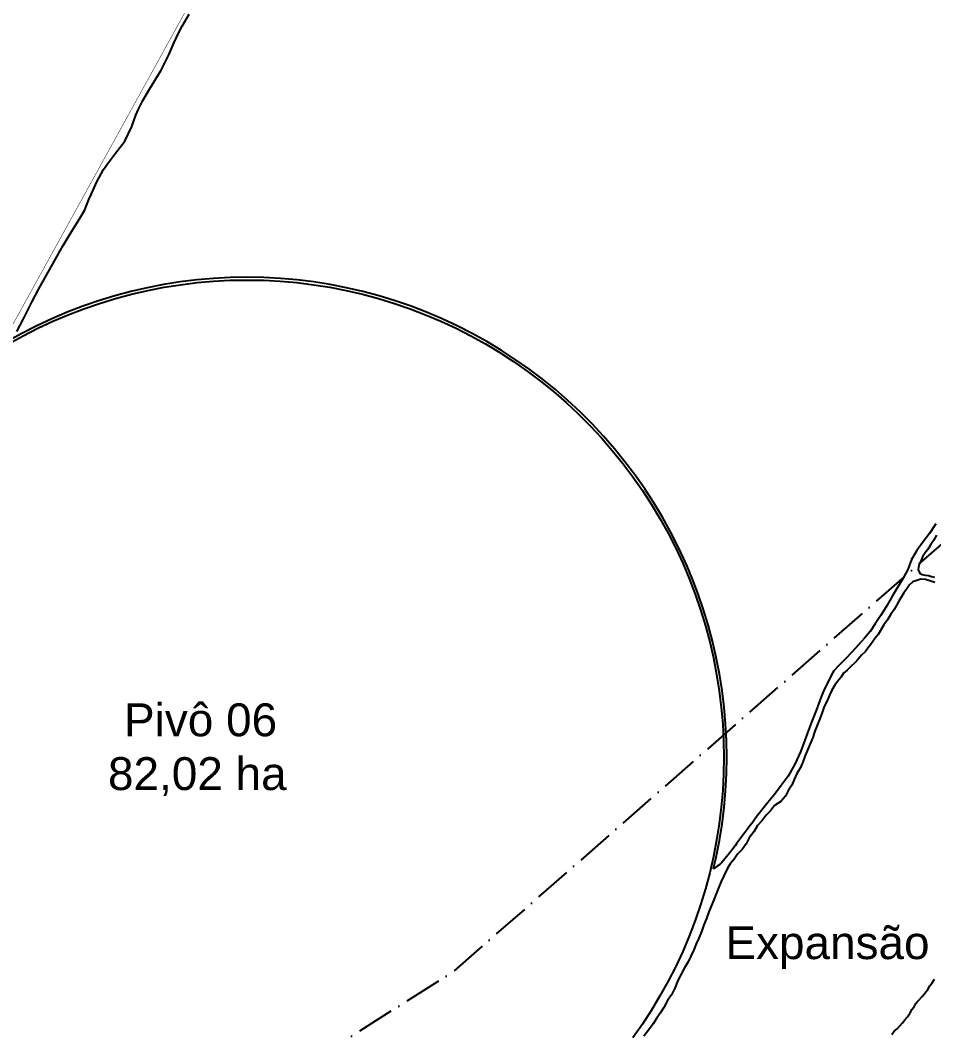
# Model space of a CAD drawing. Header units: inches. Extents: x 729142 to 736360, y 7830028 to 7835131.
# Drawn here: x 730933 to 731912, y 7832300 to 7833383 of the extents above; entities that cross this region are included whole.
import ezdxf
from ezdxf.enums import TextEntityAlignment as Align

# ---------------------------------------------------------------- set-up
doc = ezdxf.new("R2010")
doc.units = ezdxf.units.IN
doc.header["$MEASUREMENT"] = 0
doc.linetypes.add('CONTINUO', pattern=[0])
doc.linetypes.add('LIN3', pattern=[30, 20, -5, 0, -5])
for name, color, linetype in [('0114000387066', 5, 'Continuous'), ('CERCAS', 7, 'CERCA_LINE'), ('MARGEM', 7, 'CONTINUO'), ('PIVO', 7, 'Continuous'), ('REDE ELETRICA', 7, 'Continuous'), ('TEXTOS', 7, 'Continuous')]:
    doc.layers.add(name, color=color, linetype=linetype)
doc.styles.get("Standard").update_dxf_attribs({"font": 'arial.ttf'})
doc.styles.add('tGArial11', font='arial.ttf', dxfattribs={"height": 0.0017})
doc.linetypes.add('CERCA_LINE', pattern='A,0.5,-0.2,["X",Standard,S=0.1,R=0,X=-0.1,Y=-0.05],-0.1', length=0.8)

msp = doc.modelspace()

# ---------------------------------------------------------------- linework, layer by layer
at = {"color": 6}
for points in [[(731914.6, 7832832.1), (731911.1, 7832826.2), (731908.2, 7832822), (731905.2, 7832816.7), (731903, 7832814.1), (731899.6, 7832808.8), (731898.4, 7832806.1), (731896.8, 7832803.1), (731895.7, 7832800.6), (731895.1, 7832797.8), (731894.9, 7832795), (731895.8, 7832792.8), (731896.8, 7832791), (731899, 7832789.8), (731902.2, 7832789.2), (731905.7, 7832788.8), (731909.2, 7832787.8), (731912.3, 7832786.9)], [(731912.7, 7832781.3), (731907.4, 7832783.1), (731902.7, 7832784.4), (731897.7, 7832784.9), (731889.1, 7832782), (731885.5, 7832778.7), (731882.7, 7832774.7), (731879.6, 7832770.3), (731877.1, 7832766.1), (731874.5, 7832762.1), (731872.1, 7832757.3), (731868.9, 7832752.4), (731865.2, 7832746.9), (731861.8, 7832741.2), (731858, 7832736.1), (731851.8, 7832725.8), (731848.8, 7832721.6), (731843.9, 7832714.7), (731840.7, 7832711.2), (731838.2, 7832707.4), (731834.2, 7832703.7), (731830.6, 7832699.4), (731827.1, 7832695.3), (731823, 7832691.7), (731818.7, 7832687.5), (731814.9, 7832684.4), (731812, 7832679.7), (731808.3, 7832675.3), (731805.4, 7832671.3), (731802.2, 7832665.9), (731799.7, 7832660.6), (731797.2, 7832654.8), (731794.1, 7832648.5), (731791.9, 7832642.3), (731789.6, 7832635.3), (731786.9, 7832629.4), (731784, 7832622.3), (731782.1, 7832615.5), (731773.7, 7832596), (731771.1, 7832589), (731768.4, 7832582.6), (731764.8, 7832576.7), (731762.1, 7832570.5), (731759.6, 7832564.4), (731756, 7832558.9), (731752.6, 7832552.7), (731747.7, 7832546.9), (731741, 7832542.7), (731736.5, 7832536.9), (731731.9, 7832532.1), (731727.6, 7832526.5), (731722.8, 7832521.2), (731718.6, 7832514.2), (731713.9, 7832507.8), (731710.5, 7832501.6), (731706.4, 7832495.5), (731701.3, 7832490.4), (731697.5, 7832485.1), (731693.3, 7832480.2), (731690.1, 7832474.7), (731686.6, 7832467.4), (731683.6, 7832461.3), (731681.2, 7832455.1), (731678.3, 7832448.1), (731675.8, 7832441.5), (731672.9, 7832434.7), (731670.6, 7832428.8), (731667.9, 7832421.7), (731665.1, 7832414.7), (731663, 7832408.3), (731659.9, 7832400.5), (731657, 7832394.5), (731654.3, 7832387.9), (731651.2, 7832381.3), (731648.2, 7832375.2), (731644.3, 7832368.8), (731640.7, 7832362), (731637.4, 7832355.1), (731634, 7832347), (731630.6, 7832339.8), (731626.3, 7832333.6), (731622.2, 7832326.3), (731618.4, 7832320.2), (731614.3, 7832314.4), (731610.8, 7832308.7), (731606, 7832302.1), (731600.8, 7832295.7)], [(731866.5, 7832297.5), (731869.2, 7832300.8), (731872.4, 7832303.5), (731875.2, 7832306.6), (731877.9, 7832309.7), (731880.4, 7832313), (731883.4, 7832316.3), (731886.1, 7832320.5), (731888.4, 7832324.3), (731890.7, 7832327.8), (731892.3, 7832330.7), (731893.6, 7832332.4), (731895, 7832333.8), (731898.9, 7832338.2), (731901.2, 7832340.6), (731903.1, 7832342.9), (731905.1, 7832345.7), (731907.3, 7832349.5), (731909.7, 7832352.8), (731912.4, 7832356.7)]]:
    msp.add_lwpolyline(points, dxfattribs=at)
at = {"layer": '0114000387066', "color": 94, "ltscale": 0.1}
for points in [[(730929.3, 7833050.2), (730936.4, 7833063.5), (730942.2, 7833075.7), (730945.4, 7833082.1), (730952.3, 7833095.2), (730961, 7833110.5), (730969.2, 7833125.1), (730975.6, 7833136.5), (730978.7, 7833142.1), (730985.1, 7833153), (730988.1, 7833157.7), (730997.3, 7833172.4), (731002, 7833180.5), (731006.4, 7833191.4), (731009, 7833197.4), (731014.9, 7833210.4), (731022.1, 7833223.5), (731026.1, 7833229.7), (731034.8, 7833241.2), (731044.7, 7833253.9), (731052.4, 7833269.5), (731056.6, 7833281.8), (731059, 7833287.4), (731064, 7833297.6), (731071.2, 7833309.6), (731083.6, 7833329.9), (731091.9, 7833346.3), (731091.9, 7833346.3), (731097.2, 7833359), (731103.1, 7833371), (731106.4, 7833377.2), (731113.9, 7833390)], [(731678.5, 7832700.9), (731678.4, 7832701.1), (731674.4, 7832718.6), (731669.8, 7832735.9), (731664.5, 7832753.1), (731658.7, 7832770), (731652.3, 7832786.8), (731647.2, 7832798.7), (731643.4, 7832807.3), (731637.7, 7832819.5), (731629.5, 7832835.5), (731620.8, 7832851.2), (731611.6, 7832866.6), (731601.8, 7832881.6), (731591.5, 7832896.3), (731580.7, 7832910.7), (731569.4, 7832924.6), (731557.7, 7832938.2), (731545.4, 7832951.3), (731532.7, 7832964), (731519.6, 7832976.2), (731506.1, 7832988), (731492.1, 7832999.3), (731477.8, 7833010.1), (731463.1, 7833020.3), (731448.1, 7833030.1), (731432.7, 7833039.4), (731417, 7833048.1), (731401, 7833056.2), (731384.7, 7833063.8), (731368.2, 7833070.8), (731351.5, 7833077.2), (731334.5, 7833083.1), (731317.4, 7833088.3), (731300, 7833092.9), (731282.5, 7833097), (731264.9, 7833100.4), (731247.2, 7833103.2), (731229.4, 7833105.4), (731211.5, 7833107), (731193.6, 7833107.9), (731175.7, 7833108.2), (731157.7, 7833107.9), (731139.8, 7833107), (731122, 7833105.4), (731104.1, 7833103.2), (731086.4, 7833100.4), (731068.8, 7833097), (731051.3, 7833092.9), (731034, 7833088.3), (731016.8, 7833083.1), (730999.9, 7833077.2), (730983.1, 7833070.8), (730966.6, 7833063.8), (730950.4, 7833056.2), (730934.4, 7833048.1), (730918.7, 7833039.4)], [(731913.8, 7832844.1), (731906.9, 7832833.9), (731899.7, 7832824.4), (731893.4, 7832815.5), (731887.8, 7832806), (731883.6, 7832795.1), (731877.6, 7832784.2), (731870.8, 7832773.3), (731865.9, 7832764.4), (731860.6, 7832755.2), (731854.5, 7832745.7), (731848.8, 7832737.1), (731843.3, 7832729), (731837.2, 7832721.9), (731830.8, 7832714.6), (731823.9, 7832706.9), (731817, 7832699.7), (731810, 7832692.9), (731804.5, 7832686.7), (731803.2, 7832685.1), (731794.3, 7832667.6), (731790.9, 7832658.8), (731785.6, 7832644.4), (731779.9, 7832629.9), (731774.4, 7832615.3), (731768.9, 7832600.2), (731762.5, 7832586.7), (731755.6, 7832574), (731748.1, 7832564), (731740.8, 7832554.5), (731733.7, 7832545.7), (731721.2, 7832530), (731721, 7832529.8), (731720.5, 7832529), (731717.5, 7832524.8), (731714.5, 7832520.8), (731711.7, 7832517), (731709.4, 7832514), (731700.6, 7832502.1), (731698.7, 7832499.5), (731692.5, 7832491.5), (731684.6, 7832481.5), (731682.3, 7832479.3), (731679.6, 7832477.7), (731676.3, 7832475.1), (731675.6, 7832475), (731678.4, 7832487.4), (731681.9, 7832505), (731684.7, 7832522.7), (731686.9, 7832540.5), (731688.4, 7832558.4), (731689.4, 7832576.3), (731689.7, 7832594.2), (731689.4, 7832612.2), (731688.4, 7832630.1), (731686.9, 7832647.9), (731684.7, 7832665.8), (731681.9, 7832683.5), (731679.8, 7832693.9), (731678.4, 7832701.1)]]:
    msp.add_lwpolyline(points, dxfattribs=at)
at = {"layer": 'CERCAS', "color": 44, "linetype": 'CERCA_LINE', "ltscale": 50, "const_width": 0.5}
msp.add_lwpolyline([(730881, 7831916.7), (730333.6, 7832633.8), (730143.1, 7832883.2), (730210.9, 7832972.5), (730593.2, 7832917.3), (730923.1, 7833054.5), (731172.2, 7833505.9), (730998, 7834047.7), (731042.5, 7834233.9)], dxfattribs=at)
at = {"layer": 'PIVO', "color": 94}
msp.add_lwpolyline([(730920.2, 7833036.8), (730935.8, 7833045.4), (730951.7, 7833053.5), (730967.8, 7833061), (730984.3, 7833068), (731000.9, 7833074.4), (731017.8, 7833080.2), (731034.8, 7833085.4), (731052.1, 7833090), (731069.4, 7833094.1), (731086.9, 7833097.5), (731104.6, 7833100.2), (731122.3, 7833102.4), (731140, 7833104), (731157.8, 7833104.9), (731175.7, 7833105.2), (731193.5, 7833104.9), (731211.3, 7833104), (731229.1, 7833102.4), (731246.8, 7833100.2), (731264.4, 7833097.5), (731281.9, 7833094.1), (731299.3, 7833090), (731316.5, 7833085.4), (731333.6, 7833080.2), (731350.5, 7833074.4), (731367.1, 7833068), (731383.5, 7833061), (731399.7, 7833053.5), (731415.6, 7833045.4), (731431.2, 7833036.8), (731446.5, 7833027.6), (731461.4, 7833017.9), (731476, 7833007.6), (731490.3, 7832996.9), (731504.1, 7832985.7), (731517.6, 7832974), (731530.7, 7832961.8), (731543.3, 7832949.2), (731555.4, 7832936.1), (731567.1, 7832922.7), (731578.4, 7832908.8), (731589.1, 7832894.6), (731599.3, 7832880), (731609, 7832865), (731618.2, 7832849.7), (731626.9, 7832834.1), (731635, 7832818.2), (731642.5, 7832802.1), (731649.5, 7832785.6), (731655.9, 7832769), (731661.7, 7832752.1), (731666.9, 7832735.1), (731671.5, 7832717.8), (731675.5, 7832700.5), (731678.9, 7832683), (731681.7, 7832665.3), (731683.9, 7832647.6), (731685.4, 7832629.9), (731686.4, 7832612.1), (731686.7, 7832594.2), (731686.4, 7832576.4), (731685.4, 7832558.6), (731683.9, 7832540.8), (731681.7, 7832523.1), (731678.9, 7832505.5), (731675.5, 7832488), (731671.5, 7832470.6), (731666.9, 7832453.4), (731661.7, 7832436.3), (731655.9, 7832419.4), (731649.5, 7832402.8), (731642.5, 7832386.4), (731635, 7832370.2), (731626.9, 7832354.3), (731618.2, 7832338.7), (731609, 7832323.4), (731599.3, 7832308.5), (731589.1, 7832293.9)], dxfattribs=at)
at = {"layer": 'REDE ELETRICA', "color": 1, "linetype": 'LIN3', "ltscale": 2, "flags": 128}
msp.add_lwpolyline([(732301.2, 7832596.8), (732238.6, 7832657.1), (732133.3, 7832862.2), (731971.4, 7832867.6), (731396.1, 7832364.2), (730695.1, 7831920.9)], dxfattribs=at)

# ---------------------------------------------------------------- texts
at = {"layer": 'MARGEM', "color": 7, "style": 'tGArial11'}
msp.add_text('Expansão', height=35.2, dxfattribs=at).set_placement((731688.3, 7832395.7), align=Align.MIDDLE_LEFT)
at = {"layer": 'TEXTOS', "style": 'tGArial11'}
for s, p in [('Pivô 06', (731044, 7832616.7)), ('82,02 ha', (731026.8, 7832559.1))]:
    msp.add_text(s, height=35.2, dxfattribs=at).set_placement(p)

doc.saveas('drawing.dxf')
